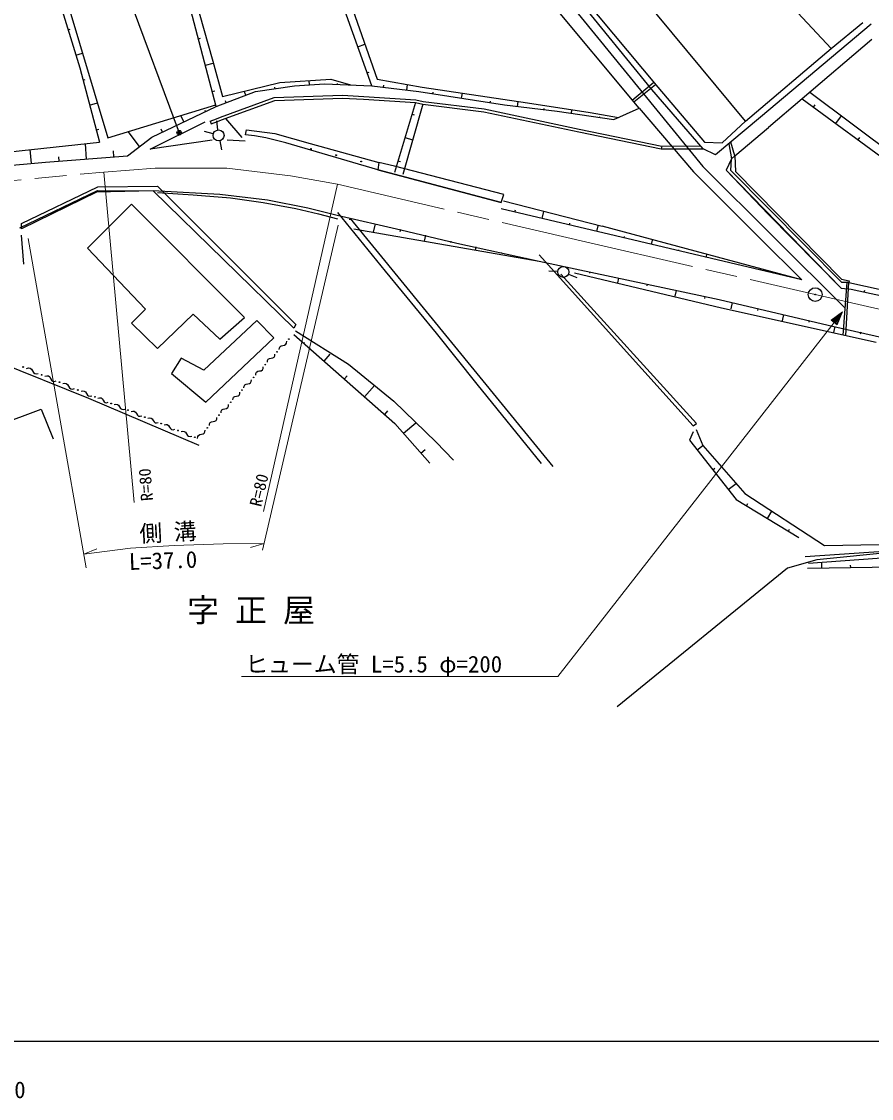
# Model space of a CAD drawing. Units: millimetres, scale not verified. Extents: x 40000 to 680000, y 20000 to 380000.
# Drawn here: x 370513 to 463516, y 198715 to 316603 of the extents above; entities that cross this region are included whole.
import ezdxf
from ezdxf.enums import TextEntityAlignment as Align

# ---------------------------------------------------------------- set-up
doc = ezdxf.new("R2010")
doc.units = ezdxf.units.MM
doc.header["$LTSCALE"] = 1000
doc.linetypes.add('CHAIN', pattern=[18.5, 12, -1.5, 3.5, -1.5])
for name, color, linetype, lineweight in [('M-BGD', 7, 'Continuous', 25), ('M-BGD-EXST', 7, 'Continuous', 25), ('M-BMK', 2, 'CHAIN', 13), ('M-BMK-SRVR', 3, 'Continuous', 25), ('M-STR-HTXT', 7, 'Continuous', 13), ('M-TTL-BAND', 7, 'Continuous', 25)]:
    doc.layers.add(name, color=color, linetype=linetype, lineweight=lineweight)
doc.layers.add('M-BMK-HTXT', color=7, linetype='Continuous')
doc.styles.add('ＭＳ ゴシック', font='')
doc.styles.get('ＭＳ ゴシック').set_extended_font_data('MS Gothic')

msp = doc.modelspace()

# ---------------------------------------------------------------- linework, layer by layer
at = {"layer": 'M-BGD'}
for p, q in [((415220, 337386), (445057, 300719)), ((408831, 309553), (401666, 329599)), ((402750, 329297), (409438, 310278)), ((391813, 307313), (386464, 327741)), ((387046, 327722), (391463, 312262)), ((372598, 325409), (376893, 311544)), ((373463, 325661), (379967, 303881)), ((438084, 307102), (424738, 323161)), ((428690, 323169), (440126, 309427)), ((439488, 309181), (428346, 322826)), ((449746, 305696), (436248, 321942)), ((459120, 313648), (452347, 320912)), ((463489, 316298), (451365, 306138)), ((459120, 313648), (462556, 316494)), ((375604, 315703), (375833, 315774)), ((389873, 314722), (390109, 314784)), ((407296, 313848), (408083, 314130)), ((449746, 305696), (459120, 313648)), ((463544, 314648), (455936, 308145)), ((376463, 312930), (377197, 313158)), ((376893, 311544), (379040, 303384)), ((390630, 311830), (391474, 312051)), ((391463, 312262), (392506, 308397)), ((377251, 310184), (377483, 310245)), ((398764, 309930), (404347, 310298)), ((402021, 309675), (401987, 310143)), ((404347, 310298), (406493, 309664)), ((408319, 310984), (408551, 311067)), ((409438, 310278), (414346, 309419)), ((391388, 308937), (391658, 309007)), ((391813, 307313), (396131, 308939)), ((392506, 308397), (398764, 309930)), ((395052, 308533), (394884, 308979)), ((396131, 308939), (400365, 309553)), ((398248, 309246), (398225, 309407)), ((400365, 309553), (403678, 309798)), ((403678, 309798), (408831, 309553)), ((405086, 309731), (405090, 309834)), ((408831, 309553), (413973, 308943)), ((410117, 309400), (410144, 309627)), ((412687, 309095), (412759, 309696)), ((413973, 308943), (423360, 307470)), ((414346, 309419), (425880, 307701)), ((415537, 308697), (415566, 308878)), ((437337, 308001), (439691, 309949)), ((437507, 307796), (439903, 309694)), ((445083, 302653), (439488, 309181)), ((445083, 302653), (439488, 309181)), ((440126, 309427), (445230, 303390)), ((377966, 307464), (378829, 307691)), ((392299, 306127), (398167, 308274)), ((392405, 305847), (398225, 307976)), ((392892, 307720), (392813, 307932)), ((398167, 308274), (405641, 308527)), ((398225, 307976), (405639, 308227)), ((405639, 308227), (407939, 308113)), ((405641, 308527), (407956, 308412)), ((407939, 308113), (413624, 307736)), ((407956, 308412), (413670, 308034)), ((413624, 307736), (411323, 300093)), ((413624, 307736), (414410, 307547)), ((413670, 308034), (414463, 307843)), ((414463, 307843), (421140, 307032)), ((418666, 308206), (418753, 308762)), ((421795, 307715), (421823, 307894)), ((424801, 307301), (424865, 307841)), ((425880, 307701), (432751, 306658)), ((455936, 308145), (452255, 305016)), ((455936, 308145), (476403, 293096)), ((456777, 308864), (494328, 280739)), ((379967, 303881), (391767, 307490)), ((384757, 303939), (391813, 307313)), ((390637, 306751), (390588, 306854)), ((414410, 307547), (412229, 299857)), ((414410, 307547), (421090, 306736)), ((421090, 306736), (431483, 304542)), ((421140, 307032), (431544, 304836)), ((423360, 307470), (429127, 306795)), ((427685, 306964), (427700, 307091)), ((429127, 306795), (435323, 305875)), ((430676, 306565), (430728, 306915)), ((432751, 306658), (435845, 306107)), ((435323, 305875), (438084, 307102)), ((438084, 307102), (444040, 300151)), ((457160, 307245), (457349, 307503)), ((384602, 302632), (390609, 305616)), ((388285, 305626), (387952, 306323)), ((391169, 305683), (391833, 305945)), ((391169, 305683), (391279, 305404)), ((391279, 305404), (391943, 305666)), ((391833, 305945), (392299, 306127)), ((391999, 304730), (391880, 305723)), ((391943, 305666), (392405, 305847)), ((392817, 305997), (394616, 303910)), ((413241, 306462), (413479, 306390)), ((433774, 306105), (433788, 306202)), ((451365, 306138), (446457, 302015)), ((451365, 306138), (446457, 302015)), ((447194, 303341), (449746, 305696)), ((459607, 305446), (460223, 306284)), ((378682, 304744), (378968, 304819)), ((383436, 302919), (382172, 304556)), ((385933, 304501), (385783, 304817)), ((391493, 304299), (390532, 304574)), ((395007, 304203), (395124, 304753)), ((395988, 304085), (395007, 304203)), ((395124, 304753), (398226, 304360)), ((398226, 304360), (402114, 303260)), ((431483, 304542), (440509, 302673)), ((431544, 304836), (440570, 302967)), ((448574, 301887), (452255, 305016)), ((363138, 301703), (379040, 303384)), ((377629, 301554), (377500, 303221)), ((382115, 301899), (384757, 303939)), ((391355, 303614), (384602, 302632)), ((392195, 303547), (392403, 302569)), ((394994, 303517), (393004, 303614)), ((397245, 303889), (395988, 304085)), ((399444, 303339), (397245, 303889)), ((399444, 303339), (397245, 303889)), ((409490, 300386), (399444, 303339)), ((409490, 300386), (399444, 303339)), ((402114, 303260), (409608, 301171)), ((412474, 303914), (413308, 303663)), ((440570, 302967), (444802, 302981)), ((445230, 303390), (447194, 303341)), ((447907, 303233), (448206, 301581)), ((448574, 301887), (448124, 303415)), ((462054, 303646), (462234, 303891)), ((371599, 301065), (371458, 302583)), ((373142, 301209), (382115, 301899)), ((374638, 301324), (374601, 301798)), ((380620, 301784), (380568, 302457)), ((440570, 302967), (440509, 302673)), ((440509, 302673), (445083, 302653)), ((446457, 302015), (445083, 302653)), ((446457, 302015), (445083, 302653)), ((448574, 301887), (448206, 301581)), ((448574, 301887), (448635, 300170)), ((360795, 300058), (373142, 301209)), ((409608, 301171), (409490, 300386)), ((411336, 300779), (409608, 301171)), ((423272, 297677), (411336, 300779)), ((411707, 301367), (411970, 301288)), ((445057, 300719), (460621, 285280)), ((448206, 301581), (447636, 300325)), ((448144, 300292), (448206, 301581)), ((409490, 300386), (423009, 296788)), ((423009, 296788), (409490, 300386)), ((444040, 300151), (451280, 292912)), ((447636, 300325), (452200, 295515)), ((460201, 287416), (447636, 300325)), ((460292, 288022), (448144, 300292)), ((448635, 300170), (460231, 288390)), ((370519, 294496), (378863, 298520)), ((378863, 298520), (385391, 298569)), ((385391, 298569), (400513, 283431)), ((370316, 294034), (378807, 298108)), ((378721, 297910), (370519, 293907)), ((378721, 297910), (370519, 293907)), ((384905, 298058), (378721, 297910)), ((384905, 298058), (378721, 297910)), ((378807, 298108), (385531, 298059)), ((400317, 283039), (384905, 298058)), ((400317, 283039), (384905, 298058)), ((385379, 297883), (389307, 297615)), ((385531, 298059), (392206, 297715)), ((389307, 297615), (393391, 297301)), ((392206, 297715), (397409, 297077)), ((393391, 297301), (396941, 296799)), ((423009, 296788), (423272, 297677)), ((382546, 296623), (377715, 291792)), ((394893, 284199), (382546, 296623)), ((396941, 296799), (400521, 296139)), ((397409, 297077), (401826, 296194)), ((400521, 296139), (403007, 295547)), ((401826, 296194), (405065, 295408)), ((455881, 288310), (422997, 296102)), ((423260, 296991), (434040, 294200)), ((424492, 295748), (424553, 296006)), ((403007, 295547), (405080, 295013)), ((405065, 295408), (412022, 293807)), ((405092, 295699), (410307, 289276)), ((406445, 295093), (406397, 294885)), ((428697, 267876), (406525, 295048)), ((427481, 295039), (427666, 295818)), ((452200, 295515), (460201, 287416)), ((370519, 293907), (370519, 294496)), ((406887, 293902), (427139, 290371)), ((409204, 294464), (408992, 293535)), ((411963, 293834), (411909, 293599)), ((412022, 293807), (418157, 292334)), ((430471, 294331), (430520, 294540)), ((433460, 293623), (433606, 294238)), ((455881, 288310), (434040, 294200)), ((370752, 290030), (370507, 293221)), ((414722, 293205), (414576, 292562)), ((417482, 292575), (417447, 292425)), ((436450, 292914), (436487, 293074)), ((439439, 292206), (439546, 292657)), ((451280, 292912), (455881, 288310)), ((377715, 291792), (384080, 285120)), ((418157, 292334), (427139, 290371)), ((420241, 291945), (420159, 291588)), ((423000, 291316), (422985, 291251)), ((442429, 291498), (442455, 291609)), ((425759, 290686), (425743, 290615)), ((427139, 290371), (446869, 286164)), ((444016, 272359), (427151, 291057)), ((445418, 290789), (445486, 291076)), ((448408, 290081), (448422, 290143)), ((410307, 289276), (415876, 282500)), ((429201, 289225), (428202, 289273)), ((444366, 272616), (429519, 288936)), ((430351, 288959), (431271, 288566)), ((447107, 285225), (431021, 289065)), ((432680, 289190), (432649, 289045)), ((451397, 289373), (451426, 289496)), ((435833, 288517), (435720, 287987)), ((438986, 287845), (438949, 287671)), ((454386, 288664), (454389, 288677)), ((460231, 288390), (461090, 288206)), ((461028, 288022), (460292, 288022)), ((460837, 288022), (460389, 282289)), ((460708, 282219), (461028, 288022)), ((461090, 288206), (461028, 288022)), ((461028, 288022), (492642, 281151)), ((442139, 287172), (442005, 286543)), ((445292, 286500), (445249, 286296)), ((460201, 287416), (461310, 287310)), ((461310, 287310), (476237, 284040)), ((462737, 287001), (462777, 287187)), ((446869, 286164), (459384, 283219)), ((448275, 285838), (448113, 285140)), ((384080, 285120), (382546, 283586)), ((385384, 280825), (389295, 284583)), ((389295, 284583), (392209, 281822)), ((392209, 281822), (394893, 284199)), ((464040, 281483), (447107, 285225)), ((451087, 285187), (451039, 284979)), ((453900, 284536), (453741, 283848)), ((382546, 283586), (385384, 280825)), ((396274, 283893), (390445, 278448)), ((398114, 281975), (396274, 283893)), ((400513, 283431), (400317, 283039)), ((456712, 283885), (456665, 283680)), ((459525, 283233), (459368, 282556)), ((459384, 283219), (466556, 281605)), ((390675, 274920), (398114, 281975)), ((400304, 282353), (411371, 272615)), ((400501, 282745), (406297, 279091)), ((415876, 282500), (420320, 276900)), ((462337, 282582), (462290, 282380)), ((364776, 280629), (377850, 275371)), ((398705, 280701), (398724, 280890)), ((398724, 280890), (398799, 281028)), ((398799, 281028), (398929, 281114)), ((398929, 281114), (399116, 281149)), ((399116, 281149), (399303, 281184)), ((399303, 281184), (399434, 281271)), ((399434, 281271), (399508, 281408)), ((399508, 281408), (399527, 281597)), ((401411, 281379), (401477, 281454)), ((387991, 279751), (386918, 278064)), ((390445, 278448), (387991, 279751)), ((397421, 279301), (397440, 279490)), ((397440, 279490), (397514, 279628)), ((397514, 279628), (397645, 279714)), ((397645, 279714), (397832, 279749)), ((397832, 279749), (398019, 279784)), ((398019, 279784), (398149, 279870)), ((398149, 279870), (398224, 280008)), ((398224, 280008), (398243, 280197)), ((403624, 279431), (404287, 280185)), ((371050, 278638), (371264, 278691)), ((371264, 278691), (371443, 278664)), ((371443, 278664), (371588, 278555)), ((371588, 278555), (371699, 278365)), ((371699, 278365), (371810, 278175)), ((396155, 278090), (396230, 278227)), ((396230, 278227), (396361, 278314)), ((396361, 278314), (396548, 278349)), ((396548, 278349), (396734, 278384)), ((396734, 278384), (396865, 278470)), ((396865, 278470), (396940, 278608)), ((396940, 278608), (396959, 278797)), ((406297, 279091), (411267, 275042)), ((371810, 278175), (371955, 278066)), ((371955, 278066), (372135, 278039)), ((372135, 278039), (372348, 278092)), ((373078, 277785), (373282, 277836)), ((373282, 277836), (373453, 277810)), ((373453, 277810), (373592, 277706)), ((373592, 277706), (373698, 277524)), ((373698, 277524), (373804, 277343)), ((373804, 277343), (373942, 277239)), ((373942, 277239), (374113, 277213)), ((374113, 277213), (374317, 277264)), ((386918, 278064), (390675, 274920)), ((395450, 276983), (395581, 277070)), ((395581, 277070), (395656, 277208)), ((395656, 277208), (395674, 277397)), ((396137, 277901), (396155, 278090)), ((405837, 277484), (406142, 277830)), ((375014, 276971), (375227, 277024)), ((375227, 277024), (375407, 276997)), ((375407, 276997), (375552, 276888)), ((375552, 276888), (375663, 276698)), ((375663, 276698), (375774, 276508)), ((375774, 276508), (375919, 276399)), ((375919, 276399), (376099, 276372)), ((376099, 276372), (376312, 276425)), ((377022, 276127), (377215, 276178)), ((377215, 276178), (377379, 276155)), ((377379, 276155), (377512, 276058)), ((377512, 276058), (377615, 275887)), ((377615, 275887), (377719, 275716)), ((394397, 275844), (394414, 276023)), ((394852, 276500), (394871, 276689)), ((394871, 276689), (394946, 276827)), ((394946, 276827), (395077, 276914)), ((395077, 276914), (395263, 276949)), ((395263, 276949), (395450, 276983)), ((408051, 275536), (409140, 276775)), ((420320, 276900), (427362, 268230)), ((377719, 275716), (377852, 275619)), ((377850, 275371), (389918, 270224)), ((377852, 275619), (378016, 275596)), ((378016, 275596), (378209, 275647)), ((378877, 275378), (379060, 275426)), ((379060, 275426), (379215, 275405)), ((379215, 275405), (379342, 275313)), ((379342, 275313), (379440, 275150)), ((379440, 275150), (379539, 274987)), ((379539, 274987), (379665, 274895)), ((379665, 274895), (379820, 274873)), ((379820, 274873), (380004, 274922)), ((380638, 274666), (380832, 274718)), ((380832, 274718), (380995, 274695)), ((380995, 274695), (381128, 274598)), ((393636, 275174), (393654, 275353)), ((393654, 275353), (393724, 275483)), ((393724, 275483), (393848, 275565)), ((393848, 275565), (394025, 275598)), ((394025, 275598), (394202, 275631)), ((394202, 275631), (394326, 275713)), ((394326, 275713), (394397, 275844)), ((411267, 275042), (415868, 270563)), ((367120, 272102), (372642, 274188)), ((372642, 274188), (373991, 270936)), ((381128, 274598), (381232, 274426)), ((381232, 274426), (381335, 274255)), ((381335, 274255), (381469, 274158)), ((381469, 274158), (381632, 274135)), ((381632, 274135), (381825, 274187)), ((382493, 273917), (382686, 273969)), ((382686, 273969), (382849, 273946)), ((382849, 273946), (382983, 273849)), ((382983, 273849), (383086, 273678)), ((383086, 273678), (383190, 273506)), ((383190, 273506), (383323, 273409)), ((392352, 273774), (392370, 273963)), ((392370, 273963), (392445, 274100)), ((392445, 274100), (392576, 274187)), ((392576, 274187), (392763, 274222)), ((392763, 274222), (392949, 274257)), ((392949, 274257), (393080, 274343)), ((393080, 274343), (393155, 274481)), ((393155, 274481), (393173, 274670)), ((410264, 273589), (410609, 273981)), ((383323, 273409), (383486, 273387)), ((383486, 273387), (383680, 273438)), ((384347, 273168), (384531, 273217)), ((384531, 273217), (384686, 273195)), ((384686, 273195), (384813, 273103)), ((384813, 273103), (384911, 272941)), ((384911, 272941), (385009, 272778)), ((385009, 272778), (385136, 272686)), ((385136, 272686), (385291, 272664)), ((385291, 272664), (385475, 272713)), ((386109, 272457), (386302, 272508)), ((386302, 272508), (386466, 272485)), ((386466, 272485), (386599, 272388)), ((386599, 272388), (386702, 272217)), ((391067, 272373), (391086, 272562)), ((391086, 272562), (391161, 272700)), ((391161, 272700), (391292, 272786)), ((391292, 272786), (391478, 272821)), ((391478, 272821), (391665, 272856)), ((391665, 272856), (391796, 272943)), ((391796, 272943), (391871, 273080)), ((391871, 273080), (391889, 273269)), ((411371, 272615), (415174, 268259)), ((412322, 271526), (413648, 272684)), ((444016, 272359), (444366, 272616)), ((386702, 272217), (386806, 272046)), ((386806, 272046), (386939, 271949)), ((386939, 271949), (387103, 271926)), ((387103, 271926), (387296, 271978)), ((387963, 271708), (388157, 271759)), ((388157, 271759), (388320, 271736)), ((388320, 271736), (388453, 271639)), ((388453, 271639), (388557, 271468)), ((388557, 271468), (388660, 271297)), ((388660, 271297), (388794, 271200)), ((388794, 271200), (388957, 271177)), ((388957, 271177), (389150, 271229)), ((389783, 270973), (389802, 271162)), ((389802, 271162), (389877, 271300)), ((389877, 271300), (390007, 271386)), ((390007, 271386), (390194, 271421)), ((390194, 271421), (390381, 271456)), ((390381, 271456), (390512, 271542)), ((390512, 271542), (390586, 271680)), ((390586, 271680), (390605, 271869)), ((444004, 271672), (443604, 270789)), ((444353, 271930), (445064, 270202)), ((415868, 270563), (417770, 268600)), ((443604, 270789), (448697, 264286)), ((444453, 269705), (445074, 270191)), ((445064, 270202), (449666, 264926)), ((414224, 269348), (414669, 269737)), ((446151, 267538), (446371, 267710)), ((447848, 265370), (448698, 266036)), ((448697, 264286), (455568, 260114)), ((449666, 264926), (458396, 259249)), ((449842, 263591), (450001, 263853)), ((452132, 262200), (452621, 263005)), ((454423, 260809), (454556, 261030)), ((458396, 259249), (464347, 259372)), ((465378, 258612), (456252, 257998)), ((465902, 258524), (457543, 257681)), ((457543, 257681), (454322, 256761)), ((456635, 257308), (466145, 257998)), ((458100, 256786), (458089, 257414)), ((461244, 256837), (461240, 257079)), ((454322, 256761), (435687, 241576)), ((456527, 256761), (465960, 256914))]:
    msp.add_line(p, q, dxfattribs=at)
for centre, radius in [((392070, 304134), 600), ((402188, 302653), 50), ((404932, 301967), 50), ((407676, 301281), 50), ((429800, 289196), 600), ((399758, 281849), 38), ((398474, 280449), 38), ((370685, 278791), 44), ((397190, 279049), 38), ((372713, 277938), 44), ((374666, 277117), 42), ((395906, 277649), 38), ((376677, 276272), 44), ((394633, 276262), 36), ((378543, 275512), 40), ((380321, 274794), 38), ((393405, 274922), 38), ((382159, 274052), 40), ((392120, 273522), 38), ((384013, 273303), 40), ((385792, 272585), 38), ((387630, 271843), 40), ((390836, 272121), 38), ((389484, 271094), 40)]:
    msp.add_circle(centre, radius, dxfattribs=at)
at = {"layer": 'M-BGD-EXST'}
msp.add_line((380586, 323703), (387764, 304438), dxfattribs=at)
for radius in [250, 150, 50]:
    msp.add_circle((387764, 304438), radius, dxfattribs=at)
at = {"layer": 'M-BMK'}
for p, q in [((358514, 298173), (379517, 300122)), ((379517, 300122), (385139, 300560)), ((385139, 300560), (392961, 300560)), ((392961, 300560), (399940, 299717)), ((399940, 299717), (405078, 298797)), ((405078, 298797), (432222, 292490)), ((432222, 292490), (457359, 286720)), ((457359, 286720), (480553, 281376))]:
    msp.add_line(p, q, dxfattribs=at)
at = {"layer": 'M-BMK-SRVR'}
for radius in [750, 30]:
    msp.add_circle((457359, 286720), radius, dxfattribs=at)
at = {"layer": 'M-STR-HTXT'}
for p, q in [((379517, 300122), (382829, 263940)), ((405078, 298797), (396994, 262963)), ((405148, 294307), (396880, 258718)), ((371237, 292869), (377588, 256801)), ((460359, 284839), (429206, 244910)), ((459105, 283914), (460359, 284839)), ((459237, 283888), (460101, 284507)), ((459368, 283861), (459953, 284318)), ((459953, 284318), (459652, 283640)), ((460101, 284507), (459710, 283519)), ((460359, 284839), (459767, 283398)), ((459767, 283398), (459105, 283914)), ((459710, 283519), (459237, 283888)), ((459652, 283640), (459368, 283861)), ((459500, 283835), (459732, 284034)), ((459594, 283761), (459500, 283835)), ((459732, 284034), (459594, 283761)), ((387223, 259248), (392591, 259439)), ((397055, 259472), (392591, 259439)), ((397055, 259472), (395559, 259041)), ((377326, 258286), (382430, 258960)), ((377326, 258286), (378759, 258899)), ((382430, 258960), (387223, 259248)), ((429206, 244910), (394568, 244910))]:
    msp.add_line(p, q, dxfattribs=at)
at = {"layer": 'M-TTL-BAND'}
msp.add_line((40000, 205000), (579000, 205000), dxfattribs=at)

# ---------------------------------------------------------------- texts
at = {"layer": 'M-BMK-HTXT', "style": 'ＭＳ ゴシック'}
msp.add_text('字 正 屋', height=2566, dxfattribs=at).set_placement((388626, 250112), align=Align.BOTTOM_LEFT)
at = {"layer": 'M-STR-HTXT', "style": 'ＭＳ ゴシック'}
for s, height, rotation, p in [('R=80', 1320, 94.6, (385301, 264199)), ('R=80', 1320, 76.7, (397112, 263319)), ('側 溝', 1833, 3.1, (383497, 259060)), ('L=37.0', 1833, 2, (382305, 256013))]:
    msp.add_text(s, height=height, rotation=rotation, dxfattribs=at).set_placement(p, align=Align.BOTTOM_LEFT)
msp.add_text('ヒューム管 L=5.5 φ=200', height=1833, dxfattribs=at).set_placement((394991, 244793), align=Align.BOTTOM_LEFT)
at = {"layer": 'M-TTL-BAND', "style": 'ＭＳ ゴシック'}
msp.add_text('300.0', height=1833, dxfattribs=at).set_placement((367844, 198195), align=Align.BOTTOM_CENTER)

doc.saveas('drawing.dxf')
